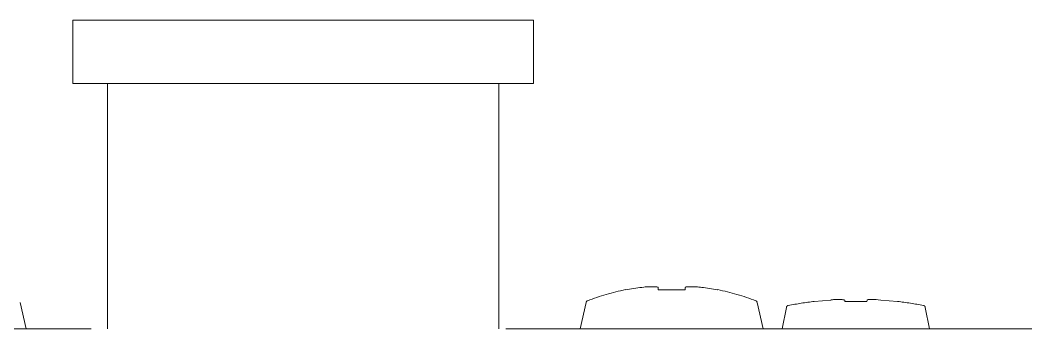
# Model space of a CAD drawing. Units: millimetres at full size. Extents: x -12803 to 120774, y -9413 to 101127.
# Drawn here: x 87463.5 to 87507.17, y 16566.51 to 16579.91 of the extents above; entities that cross this region are included whole.
import ezdxf

# ---------------------------------------------------------------- set-up
doc = ezdxf.new("R2010")
doc.units = ezdxf.units.MM
doc.header["$LTSCALE"] = 30
doc.linetypes.add('DASHED1', pattern=[1.8, 1.2, -0.6])
doc.layers.add('0-0_NoName', color=7, linetype='Continuous')
doc.layers.add('0-4_AIHO33-厨房機器隠れ線', color=7, linetype='DASHED1', lineweight=15)

# ---------------------------------------------------------------- blocks, each defined once
blk = doc.blocks.new('グループ部品-732')
at = {"layer": '0-4_AIHO33-厨房機器隠れ線'}
for p, q in [((87465.79, 16579.91), (87485.79, 16579.91)), ((87465.79, 16579.91), (87465.79, 16577.16)), ((87485.79, 16577.16), (87485.79, 16579.91)), ((87465.79, 16577.16), (87485.79, 16577.16)), ((87467.29, 16577.16), (87467.29, 16566.51)), ((87484.29, 16566.51), (87484.29, 16577.16)), ((87489.79, 16568.2), (87490.4, 16568.3)), ((87492.37, 16568.2), (87492.37, 16568.3)), ((87493.17, 16568.3), (87493.78, 16568.2)), ((87489.79, 16568.2), (87489.78, 16568.21)), ((87493.78, 16568.2), (87493.79, 16568.21)), ((87463.76, 16566.51), (87463.5, 16567.66)), ((87488.07, 16567.66), (87487.81, 16566.51)), ((87495.76, 16566.51), (87495.5, 16567.66)), ((87496.77, 16567.44), (87496.59, 16566.51)), ((87497.98, 16567.7), (87498.7, 16567.76)), ((87500.26, 16567.7), (87500.27, 16567.76)), ((87500.87, 16567.76), (87501.59, 16567.7)), ((87502.98, 16566.51), (87502.8, 16567.44)), ((87376.59, 16566.51), (87574.99, 16566.51))]:
    blk.add_line(p, q, dxfattribs=at)
for points in [[(87491.2, 16568.3), (87491.19, 16568.32), (87491.17, 16568.32), (87491.15, 16568.33), (87491.13, 16568.33), (87491.1, 16568.34), (87491.06, 16568.34), (87491.02, 16568.34), (87490.98, 16568.34), (87490.93, 16568.34), (87490.88, 16568.34), (87490.83, 16568.34), (87490.77, 16568.34), (87490.71, 16568.33), (87490.64, 16568.33), (87490.58, 16568.32), (87490.49, 16568.31), (87490.4, 16568.3)], [(87491.2, 16568.3), (87491.2, 16568.2), (87491.51, 16568.21), (87491.79, 16568.21), (87492.07, 16568.21), (87492.37, 16568.2)], [(87493.17, 16568.3), (87493.1, 16568.31), (87493.04, 16568.32), (87492.97, 16568.32), (87492.91, 16568.33), (87492.85, 16568.33), (87492.79, 16568.34), (87492.73, 16568.34), (87492.68, 16568.34), (87492.63, 16568.34), (87492.58, 16568.34), (87492.54, 16568.34), (87492.5, 16568.34), (87492.47, 16568.34), (87492.44, 16568.33), (87492.41, 16568.33), (87492.4, 16568.32), (87492.37, 16568.3)], [(87500.87, 16567.76), (87500.76, 16567.77), (87500.67, 16567.78), (87500.58, 16567.78), (87500.49, 16567.78), (87500.42, 16567.78), (87500.36, 16567.78), (87500.32, 16567.78), (87500.29, 16567.77), (87500.27, 16567.76)], [(87499.3, 16567.76), (87499.31, 16567.7), (87500.26, 16567.7)]]:
    blk.add_lwpolyline(points, dxfattribs=at)
for centre, radius, start, end in [((87491.76, 16558.41), 10, 101.4102, 111.2621), ((87491.81, 16558.41), 10, 68.7379, 78.5898), ((87499, 16564.98), 2.805, 83.8911, 96.1089), ((87488.17, 16567.64), 0.1, 111.2621, 167.0054), ((87495.4, 16567.64), 0.1, 12.9946, 68.7379), ((87496.87, 16567.43), 0.1, 101.2211, 169.1145), ((87499.77, 16552.81), 15, 96.8509, 101.2211), ((87499.8, 16552.81), 15, 78.7789, 83.1491), ((87502.7, 16567.43), 0.1, 10.8855, 78.7789)]:
    blk.add_arc(centre, radius, start, end, dxfattribs=at)
blk = doc.blocks.new('グループ部品-763')
at = {"layer": '0-4_AIHO33-厨房機器隠れ線'}
for p, q in [((87465.79, 16579.91), (87485.79, 16579.91)), ((87465.79, 16579.91), (87465.79, 16577.16)), ((87485.79, 16577.16), (87485.79, 16579.91)), ((87465.79, 16577.16), (87485.79, 16577.16)), ((87467.29, 16577.16), (87467.29, 16566.51)), ((87484.29, 16566.51), (87484.29, 16577.16)), ((87489.79, 16568.2), (87490.4, 16568.3)), ((87492.37, 16568.2), (87492.37, 16568.3)), ((87493.17, 16568.3), (87493.78, 16568.2)), ((87489.79, 16568.2), (87489.78, 16568.21)), ((87493.78, 16568.2), (87493.79, 16568.21)), ((87463.76, 16566.51), (87463.5, 16567.66)), ((87488.07, 16567.66), (87487.81, 16566.51)), ((87495.76, 16566.51), (87495.5, 16567.66)), ((87496.77, 16567.44), (87496.59, 16566.51)), ((87497.98, 16567.7), (87498.7, 16567.76)), ((87500.26, 16567.7), (87500.27, 16567.76)), ((87500.87, 16567.76), (87501.59, 16567.7)), ((87502.98, 16566.51), (87502.8, 16567.44)), ((87376.59, 16566.51), (87574.99, 16566.51))]:
    blk.add_line(p, q, dxfattribs=at)
for points in [[(87491.2, 16568.3), (87491.19, 16568.32), (87491.17, 16568.32), (87491.15, 16568.33), (87491.13, 16568.33), (87491.1, 16568.34), (87491.06, 16568.34), (87491.02, 16568.34), (87490.98, 16568.34), (87490.93, 16568.34), (87490.88, 16568.34), (87490.83, 16568.34), (87490.77, 16568.34), (87490.71, 16568.33), (87490.64, 16568.33), (87490.58, 16568.32), (87490.49, 16568.31), (87490.4, 16568.3)], [(87491.2, 16568.3), (87491.2, 16568.2), (87491.51, 16568.21), (87491.79, 16568.21), (87492.07, 16568.21), (87492.37, 16568.2)], [(87493.17, 16568.3), (87493.1, 16568.31), (87493.04, 16568.32), (87492.97, 16568.32), (87492.91, 16568.33), (87492.85, 16568.33), (87492.79, 16568.34), (87492.73, 16568.34), (87492.68, 16568.34), (87492.63, 16568.34), (87492.58, 16568.34), (87492.54, 16568.34), (87492.5, 16568.34), (87492.47, 16568.34), (87492.44, 16568.33), (87492.41, 16568.33), (87492.4, 16568.32), (87492.37, 16568.3)], [(87500.87, 16567.76), (87500.76, 16567.77), (87500.67, 16567.78), (87500.58, 16567.78), (87500.49, 16567.78), (87500.42, 16567.78), (87500.36, 16567.78), (87500.32, 16567.78), (87500.29, 16567.77), (87500.27, 16567.76)], [(87499.3, 16567.76), (87499.31, 16567.7), (87500.26, 16567.7)]]:
    blk.add_lwpolyline(points, dxfattribs=at)
for centre, radius, start, end in [((87491.76, 16558.41), 10, 101.4102, 111.2621), ((87491.81, 16558.41), 10, 68.7379, 78.5898), ((87499, 16564.98), 2.805, 83.8911, 96.1089), ((87488.17, 16567.64), 0.1, 111.2621, 167.0054), ((87495.4, 16567.64), 0.1, 12.9946, 68.7379), ((87496.87, 16567.43), 0.1, 101.2211, 169.1145), ((87499.77, 16552.81), 15, 96.8509, 101.2211), ((87499.8, 16552.81), 15, 78.7789, 83.1491), ((87502.7, 16567.43), 0.1, 10.8855, 78.7789)]:
    blk.add_arc(centre, radius, start, end, dxfattribs=at)

msp = doc.modelspace()

# ---------------------------------------------------------------- block references
at = {"layer": '0-0_NoName'}
for name in ['グループ部品-732', 'グループ部品-763']:
    msp.add_blockref(name, (0, 0), dxfattribs=at)

doc.saveas('drawing.dxf')
